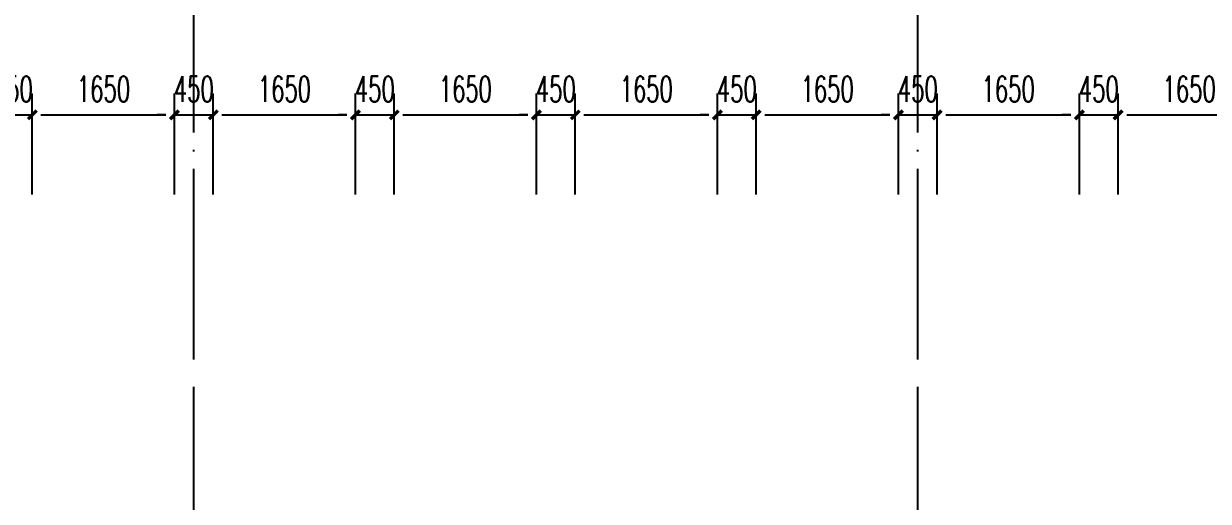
# Model space of a CAD drawing. Extents: x 824790 to 994147, y 4290613 to 4374713.
# Drawn here: x 883535 to 897281, y 4350028 to 4355572 of the extents above; entities that cross this region are included whole.
import ezdxf

# ---------------------------------------------------------------- set-up
doc = ezdxf.new("R2010")
doc.units = 0
doc.header["$LTSCALE"] = 1000
doc.header["$MEASUREMENT"] = 0
for name, pattern in [('ACAD_ISO08W100', [36, 24, -3, 6, -3]), ('CENTER', [50.8, 31.75, -6.35, 6.35, -6.35]), ('DOTE', [2.42, 2, -0.2, 0.02, -0.2])]:
    doc.linetypes.add(name, pattern=pattern)
doc.layers.get('0').update_dxf_attribs({"color": 255, "linetype": 'CONTINUOUS'})
for name, color, linetype in [('A-AXIS', 3, 'CONTINUOUS'), ('A-DIM', 201, 'CONTINUOUS'), ('A-DOTE', 8, 'ACAD_ISO08W100'), ('DOTE', 17, 'DOTE')]:
    doc.layers.add(name, color=color, linetype=linetype)
doc.styles.add('DIM_FONT', font='SIMPLEX.shx', dxfattribs={"width": 0.6, "bigfont": 'GBCBIG.shx'})
doc.dimstyles.new('DIM100', dxfattribs={"dimscale": 100, "dimtxt": 3, "dimasz": 0.01, "dimexe": 1, "dimexo": 1, "dimgap": 1, "dimtad": 1, "dimdec": 0, "dimtxsty": 'DIM_FONT', "dimblk1": 'h-_DIMX', "dimblk2": 'h-_DIMX', "dimsah": 1, "dimcen": 0.01, "dimclrd": 256, "dimclre": 256, "dimclrt": 7, "dimadec": 3, "dimazin": 3, "dimtfac": 1, "dimtdec": 0, "dimtix": 1, "dimtmove": 2, "dimatfit": 3, "dimldrblk": 'h-_DIMX', "dimtzin": 5, "dimarcsym": 0})
doc.dimstyles.new('DIMN', dxfattribs={"dimtxt": 300, "dimasz": 100, "dimexe": 250, "dimexo": 300, "dimgap": 150, "dimtad": 1, "dimdec": 0, "dimtxsty": 'DIM_FONT', "dimblk": 'h-_ArchTick', "dimcen": 2.5, "dimclrt": 7, "dimazin": 2, "dimtfac": 1, "dimtdec": 0, "dimtix": 1, "dimtmove": 2, "dimatfit": 3, "dimarcsym": 0})

# ---------------------------------------------------------------- blocks, each defined once
blk = doc.blocks.new('h-_DIMX')
blk.add_line((-150, 0), (150, 0))
at = {"const_width": 50}
blk.add_lwpolyline([(-70, -70), (70, 70)], dxfattribs=at)
blk = doc.blocks.new('h-_ArchTick')
at = {"color": 0, "linetype": 'ByBlock', "const_width": 0.4}
blk.add_lwpolyline([(-0.5, -0.5), (0.5, 0.5)], dxfattribs=at)
blk = doc.blocks.new('*D385')
at = {"layer": 'A-DIM', "color": 0, "lineweight": -2, "transparency": 16777216}
for p, q in [((896235, 4353589), (896235, 4354763)), ((897885, 4353589), (897885, 4354763)), ((896335, 4354513), (897785, 4354513))]:
    blk.add_line(p, q, dxfattribs=at)
at = {"layer": 'A-DIM', "color": 0, "lineweight": -2, "transparency": 16777216, "xscale": 100, "yscale": 100, "zscale": 100, "rotation": 180}
blk.add_blockref('h-_ArchTick', (896235, 4354513), dxfattribs=at)
at = {"layer": 'A-DIM', "color": 0, "lineweight": -2, "transparency": 16777216, "xscale": 100, "yscale": 100, "zscale": 100}
blk.add_blockref('h-_ArchTick', (897885, 4354513), dxfattribs=at)
at = {"layer": 'A-DIM', "color": 7, "transparency": 16777216, "insert": (897060, 4354813), "char_height": 300, "attachment_point": 5, "style": 'DIM_FONT'}
blk.add_mtext('\\A1;1650', dxfattribs=at)
blk = doc.blocks.new('*D386')
at = {"layer": 'A-DIM', "color": 0, "lineweight": -2, "transparency": 16777216}
for p, q in [((895785, 4353589), (895785, 4354763)), ((896235, 4353589), (896235, 4354763)), ((895685, 4354513), (895585, 4354513)), ((895785, 4354513), (896235, 4354513)), ((896335, 4354513), (896435, 4354513))]:
    blk.add_line(p, q, dxfattribs=at)
at = {"layer": 'A-DIM', "color": 0, "lineweight": -2, "transparency": 16777216, "xscale": 100, "yscale": 100, "zscale": 100}
blk.add_blockref('h-_ArchTick', (895785, 4354513), dxfattribs=at)
at = {"layer": 'A-DIM', "color": 0, "lineweight": -2, "transparency": 16777216, "xscale": 100, "yscale": 100, "zscale": 100, "rotation": 180}
blk.add_blockref('h-_ArchTick', (896235, 4354513), dxfattribs=at)
at = {"layer": 'A-DIM', "color": 7, "transparency": 16777216, "insert": (896010, 4354813), "char_height": 300, "attachment_point": 5, "style": 'DIM_FONT'}
blk.add_mtext('\\A1;450', dxfattribs=at)
blk = doc.blocks.new('*D387')
at = {"layer": 'A-DIM', "color": 0, "lineweight": -2, "transparency": 16777216}
for p, q in [((894135, 4353589), (894135, 4354763)), ((895785, 4353589), (895785, 4354763)), ((894235, 4354513), (895685, 4354513))]:
    blk.add_line(p, q, dxfattribs=at)
at = {"layer": 'A-DIM', "color": 0, "lineweight": -2, "transparency": 16777216, "xscale": 100, "yscale": 100, "zscale": 100, "rotation": 180}
blk.add_blockref('h-_ArchTick', (894135, 4354513), dxfattribs=at)
at = {"layer": 'A-DIM', "color": 0, "lineweight": -2, "transparency": 16777216, "xscale": 100, "yscale": 100, "zscale": 100}
blk.add_blockref('h-_ArchTick', (895785, 4354513), dxfattribs=at)
at = {"layer": 'A-DIM', "color": 7, "transparency": 16777216, "insert": (894960, 4354813), "char_height": 300, "attachment_point": 5, "style": 'DIM_FONT'}
blk.add_mtext('\\A1;1650', dxfattribs=at)
blk = doc.blocks.new('*D388')
at = {"layer": 'A-DIM', "color": 0, "lineweight": -2, "transparency": 16777216}
for p, q in [((893685, 4353589), (893685, 4354763)), ((894135, 4353589), (894135, 4354763)), ((893585, 4354513), (893485, 4354513)), ((893685, 4354513), (894135, 4354513)), ((894235, 4354513), (894335, 4354513))]:
    blk.add_line(p, q, dxfattribs=at)
at = {"layer": 'A-DIM', "color": 0, "lineweight": -2, "transparency": 16777216, "xscale": 100, "yscale": 100, "zscale": 100}
blk.add_blockref('h-_ArchTick', (893685, 4354513), dxfattribs=at)
at = {"layer": 'A-DIM', "color": 0, "lineweight": -2, "transparency": 16777216, "xscale": 100, "yscale": 100, "zscale": 100, "rotation": 180}
blk.add_blockref('h-_ArchTick', (894135, 4354513), dxfattribs=at)
at = {"layer": 'A-DIM', "color": 7, "transparency": 16777216, "insert": (893910, 4354813), "char_height": 300, "attachment_point": 5, "style": 'DIM_FONT'}
blk.add_mtext('\\A1;450', dxfattribs=at)
blk = doc.blocks.new('*D389')
at = {"layer": 'A-DIM', "color": 0, "lineweight": -2, "transparency": 16777216}
for p, q in [((892035, 4353589), (892035, 4354763)), ((893685, 4353589), (893685, 4354763)), ((892135, 4354513), (893585, 4354513))]:
    blk.add_line(p, q, dxfattribs=at)
at = {"layer": 'A-DIM', "color": 0, "lineweight": -2, "transparency": 16777216, "xscale": 100, "yscale": 100, "zscale": 100, "rotation": 180}
blk.add_blockref('h-_ArchTick', (892035, 4354513), dxfattribs=at)
at = {"layer": 'A-DIM', "color": 0, "lineweight": -2, "transparency": 16777216, "xscale": 100, "yscale": 100, "zscale": 100}
blk.add_blockref('h-_ArchTick', (893685, 4354513), dxfattribs=at)
at = {"layer": 'A-DIM', "color": 7, "transparency": 16777216, "insert": (892860, 4354813), "char_height": 300, "attachment_point": 5, "style": 'DIM_FONT'}
blk.add_mtext('\\A1;1650', dxfattribs=at)
blk = doc.blocks.new('*D390')
at = {"layer": 'A-DIM', "color": 0, "lineweight": -2, "transparency": 16777216}
for p, q in [((891585, 4353589), (891585, 4354763)), ((892035, 4353589), (892035, 4354763)), ((891485, 4354513), (891385, 4354513)), ((891585, 4354513), (892035, 4354513)), ((892135, 4354513), (892235, 4354513))]:
    blk.add_line(p, q, dxfattribs=at)
at = {"layer": 'A-DIM', "color": 0, "lineweight": -2, "transparency": 16777216, "xscale": 100, "yscale": 100, "zscale": 100}
blk.add_blockref('h-_ArchTick', (891585, 4354513), dxfattribs=at)
at = {"layer": 'A-DIM', "color": 0, "lineweight": -2, "transparency": 16777216, "xscale": 100, "yscale": 100, "zscale": 100, "rotation": 180}
blk.add_blockref('h-_ArchTick', (892035, 4354513), dxfattribs=at)
at = {"layer": 'A-DIM', "color": 7, "transparency": 16777216, "insert": (891810, 4354813), "char_height": 300, "attachment_point": 5, "style": 'DIM_FONT'}
blk.add_mtext('\\A1;450', dxfattribs=at)
blk = doc.blocks.new('*D391')
at = {"layer": 'A-DIM', "color": 0, "lineweight": -2, "transparency": 16777216}
for p, q in [((889935, 4353589), (889935, 4354763)), ((891585, 4353589), (891585, 4354763)), ((890035, 4354513), (891485, 4354513))]:
    blk.add_line(p, q, dxfattribs=at)
at = {"layer": 'A-DIM', "color": 0, "lineweight": -2, "transparency": 16777216, "xscale": 100, "yscale": 100, "zscale": 100, "rotation": 180}
blk.add_blockref('h-_ArchTick', (889935, 4354513), dxfattribs=at)
at = {"layer": 'A-DIM', "color": 0, "lineweight": -2, "transparency": 16777216, "xscale": 100, "yscale": 100, "zscale": 100}
blk.add_blockref('h-_ArchTick', (891585, 4354513), dxfattribs=at)
at = {"layer": 'A-DIM', "color": 7, "transparency": 16777216, "insert": (890760, 4354813), "char_height": 300, "attachment_point": 5, "style": 'DIM_FONT'}
blk.add_mtext('\\A1;1650', dxfattribs=at)
blk = doc.blocks.new('*D392')
at = {"layer": 'A-DIM', "color": 0, "lineweight": -2, "transparency": 16777216}
for p, q in [((889485, 4353589), (889485, 4354763)), ((889935, 4353589), (889935, 4354763)), ((889385, 4354513), (889285, 4354513)), ((889485, 4354513), (889935, 4354513)), ((890035, 4354513), (890135, 4354513))]:
    blk.add_line(p, q, dxfattribs=at)
at = {"layer": 'A-DIM', "color": 0, "lineweight": -2, "transparency": 16777216, "xscale": 100, "yscale": 100, "zscale": 100}
blk.add_blockref('h-_ArchTick', (889485, 4354513), dxfattribs=at)
at = {"layer": 'A-DIM', "color": 0, "lineweight": -2, "transparency": 16777216, "xscale": 100, "yscale": 100, "zscale": 100, "rotation": 180}
blk.add_blockref('h-_ArchTick', (889935, 4354513), dxfattribs=at)
at = {"layer": 'A-DIM', "color": 7, "transparency": 16777216, "insert": (889710, 4354813), "char_height": 300, "attachment_point": 5, "style": 'DIM_FONT'}
blk.add_mtext('\\A1;450', dxfattribs=at)
blk = doc.blocks.new('*D393')
at = {"layer": 'A-DIM', "color": 0, "lineweight": -2, "transparency": 16777216}
for p, q in [((887835, 4353589), (887835, 4354763)), ((889485, 4353589), (889485, 4354763)), ((887935, 4354513), (889385, 4354513))]:
    blk.add_line(p, q, dxfattribs=at)
at = {"layer": 'A-DIM', "color": 0, "lineweight": -2, "transparency": 16777216, "xscale": 100, "yscale": 100, "zscale": 100, "rotation": 180}
blk.add_blockref('h-_ArchTick', (887835, 4354513), dxfattribs=at)
at = {"layer": 'A-DIM', "color": 0, "lineweight": -2, "transparency": 16777216, "xscale": 100, "yscale": 100, "zscale": 100}
blk.add_blockref('h-_ArchTick', (889485, 4354513), dxfattribs=at)
at = {"layer": 'A-DIM', "color": 7, "transparency": 16777216, "insert": (888660, 4354813), "char_height": 300, "attachment_point": 5, "style": 'DIM_FONT'}
blk.add_mtext('\\A1;1650', dxfattribs=at)
blk = doc.blocks.new('*D394')
at = {"layer": 'A-DIM', "color": 0, "lineweight": -2, "transparency": 16777216}
for p, q in [((887385, 4353589), (887385, 4354763)), ((887835, 4353589), (887835, 4354763)), ((887285, 4354513), (887185, 4354513)), ((887385, 4354513), (887835, 4354513)), ((887935, 4354513), (888035, 4354513))]:
    blk.add_line(p, q, dxfattribs=at)
at = {"layer": 'A-DIM', "color": 0, "lineweight": -2, "transparency": 16777216, "xscale": 100, "yscale": 100, "zscale": 100}
blk.add_blockref('h-_ArchTick', (887385, 4354513), dxfattribs=at)
at = {"layer": 'A-DIM', "color": 0, "lineweight": -2, "transparency": 16777216, "xscale": 100, "yscale": 100, "zscale": 100, "rotation": 180}
blk.add_blockref('h-_ArchTick', (887835, 4354513), dxfattribs=at)
at = {"layer": 'A-DIM', "color": 7, "transparency": 16777216, "insert": (887610, 4354813), "char_height": 300, "attachment_point": 5, "style": 'DIM_FONT'}
blk.add_mtext('\\A1;450', dxfattribs=at)
blk = doc.blocks.new('*D395')
at = {"layer": 'A-DIM', "color": 0, "lineweight": -2, "transparency": 16777216}
for p, q in [((885735, 4353589), (885735, 4354763)), ((887385, 4353589), (887385, 4354763)), ((885835, 4354513), (887285, 4354513))]:
    blk.add_line(p, q, dxfattribs=at)
at = {"layer": 'A-DIM', "color": 0, "lineweight": -2, "transparency": 16777216, "xscale": 100, "yscale": 100, "zscale": 100, "rotation": 180}
blk.add_blockref('h-_ArchTick', (885735, 4354513), dxfattribs=at)
at = {"layer": 'A-DIM', "color": 0, "lineweight": -2, "transparency": 16777216, "xscale": 100, "yscale": 100, "zscale": 100}
blk.add_blockref('h-_ArchTick', (887385, 4354513), dxfattribs=at)
at = {"layer": 'A-DIM', "color": 7, "transparency": 16777216, "insert": (886560, 4354813), "char_height": 300, "attachment_point": 5, "style": 'DIM_FONT'}
blk.add_mtext('\\A1;1650', dxfattribs=at)
blk = doc.blocks.new('*D396')
at = {"layer": 'A-DIM', "color": 0, "lineweight": -2, "transparency": 16777216}
for p, q in [((885285, 4353589), (885285, 4354763)), ((885735, 4353589), (885735, 4354763)), ((885185, 4354513), (885085, 4354513)), ((885285, 4354513), (885735, 4354513)), ((885835, 4354513), (885935, 4354513))]:
    blk.add_line(p, q, dxfattribs=at)
at = {"layer": 'A-DIM', "color": 0, "lineweight": -2, "transparency": 16777216, "xscale": 100, "yscale": 100, "zscale": 100}
blk.add_blockref('h-_ArchTick', (885285, 4354513), dxfattribs=at)
at = {"layer": 'A-DIM', "color": 0, "lineweight": -2, "transparency": 16777216, "xscale": 100, "yscale": 100, "zscale": 100, "rotation": 180}
blk.add_blockref('h-_ArchTick', (885735, 4354513), dxfattribs=at)
at = {"layer": 'A-DIM', "color": 7, "transparency": 16777216, "insert": (885510, 4354813), "char_height": 300, "attachment_point": 5, "style": 'DIM_FONT'}
blk.add_mtext('\\A1;450', dxfattribs=at)
blk = doc.blocks.new('*D397')
at = {"layer": 'A-DIM', "color": 0, "lineweight": -2, "transparency": 16777216}
for p, q in [((883635, 4353589), (883635, 4354763)), ((885285, 4353589), (885285, 4354763)), ((883735, 4354513), (885185, 4354513))]:
    blk.add_line(p, q, dxfattribs=at)
at = {"layer": 'A-DIM', "color": 0, "lineweight": -2, "transparency": 16777216, "xscale": 100, "yscale": 100, "zscale": 100, "rotation": 180}
blk.add_blockref('h-_ArchTick', (883635, 4354513), dxfattribs=at)
at = {"layer": 'A-DIM', "color": 0, "lineweight": -2, "transparency": 16777216, "xscale": 100, "yscale": 100, "zscale": 100}
blk.add_blockref('h-_ArchTick', (885285, 4354513), dxfattribs=at)
at = {"layer": 'A-DIM', "color": 7, "transparency": 16777216, "insert": (884460, 4354813), "char_height": 300, "attachment_point": 5, "style": 'DIM_FONT'}
blk.add_mtext('\\A1;1650', dxfattribs=at)
blk = doc.blocks.new('*D398')
at = {"layer": 'A-DIM', "color": 0, "lineweight": -2, "transparency": 16777216}
for p, q in [((883185, 4353589), (883185, 4354763)), ((883635, 4353589), (883635, 4354763)), ((883085, 4354513), (882985, 4354513)), ((883185, 4354513), (883635, 4354513)), ((883735, 4354513), (883835, 4354513))]:
    blk.add_line(p, q, dxfattribs=at)
at = {"layer": 'A-DIM', "color": 0, "lineweight": -2, "transparency": 16777216, "xscale": 100, "yscale": 100, "zscale": 100}
blk.add_blockref('h-_ArchTick', (883185, 4354513), dxfattribs=at)
at = {"layer": 'A-DIM', "color": 0, "lineweight": -2, "transparency": 16777216, "xscale": 100, "yscale": 100, "zscale": 100, "rotation": 180}
blk.add_blockref('h-_ArchTick', (883635, 4354513), dxfattribs=at)
at = {"layer": 'A-DIM', "color": 7, "transparency": 16777216, "insert": (883410, 4354813), "char_height": 300, "attachment_point": 5, "style": 'DIM_FONT'}
blk.add_mtext('\\A1;450', dxfattribs=at)
blk = doc.blocks.new('h-wrt')
at = {"layer": 'A-DOTE', "linetype": 'CENTER', "ltscale": 0.05}
for p, q in [((-2555128.9, -1784214.6), (-2555128.9, -1744636.2)), ((-2546728.9, -1784214.6), (-2546728.9, -1744636.2))]:
    blk.add_line(p, q, dxfattribs=at)
at = {"layer": 'A-AXIS'}
for base, p1, p2 in [((-2487228.9, -1740710.9), (-2600528.9, -1746536.2), (-2487228.9, -1746636.2)), ((-2555128.9, -1742310.9), (-2563528.9, -1746636.2), (-2555128.9, -1746636.2)), ((-2546728.9, -1742310.9), (-2555128.9, -1746636.2), (-2546728.9, -1746636.2)), ((-2536728.8, -1742310.9), (-2546728.9, -1746636.2), (-2536728.8, -1746636.2))]:
    blk.add_linear_dim(base=base, p1=p1, p2=p2, dimstyle='DIM100', dxfattribs=at).render()

msp = doc.modelspace()

# ---------------------------------------------------------------- block references
at = {"layer": 'DOTE'}
msp.add_blockref('h-wrt', (3440638.8, 6098424.3), dxfattribs=at)

# ---------------------------------------------------------------- dimensions: what is measured, and where the dimension line sits
at = {"layer": 'A-DIM'}
for p1, p2, picture, middle in [((883184.9, 4353289.1), (883634.9, 4353289.1), '*D398', (883409.9, 4354813.4)), ((883634.9, 4353289.1), (885284.9, 4353289.1), '*D397', (884459.9, 4354813.4)), ((885284.9, 4353289.1), (885734.9, 4353289.1), '*D396', (885509.9, 4354813.4)), ((885734.9, 4353289.1), (887384.9, 4353289.1), '*D395', (886559.9, 4354813.4)), ((887384.9, 4353289.1), (887834.9, 4353289.1), '*D394', (887609.9, 4354813.4)), ((887834.9, 4353289.1), (889484.9, 4353289.1), '*D393', (888659.9, 4354813.4)), ((889484.9, 4353289.1), (889934.9, 4353289.1), '*D392', (889709.9, 4354813.4)), ((889934.9, 4353289.1), (891584.9, 4353289.1), '*D391', (890759.9, 4354813.4)), ((891584.9, 4353289.1), (892034.9, 4353289.1), '*D390', (891809.9, 4354813.4)), ((892034.9, 4353289.1), (893684.9, 4353289.1), '*D389', (892859.9, 4354813.4)), ((893684.9, 4353289.1), (894134.9, 4353289.1), '*D388', (893909.9, 4354813.4)), ((894134.9, 4353289.1), (895784.9, 4353289.1), '*D387', (894959.9, 4354813.4)), ((895784.9, 4353289.1), (896234.9, 4353289.1), '*D386', (896009.9, 4354813.4)), ((896234.9, 4353289.1), (897884.9, 4353289.1), '*D385', (897059.9, 4354813.4))]:
    dim = msp.add_aligned_dim(p1=p1, p2=p2, distance=1224.3, dimstyle='DIMN', dxfattribs=at)
    dim.commit()
    dim.dimension.update_dxf_attribs({"geometry": picture, "text_midpoint": middle})

doc.saveas('drawing.dxf')
